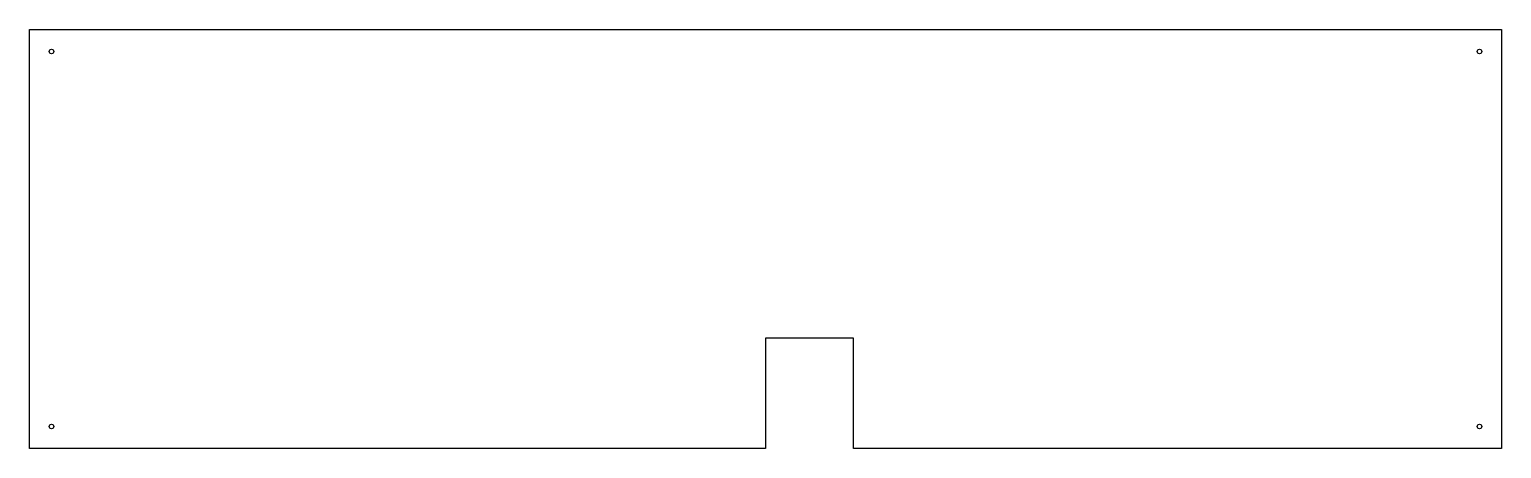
# Model space of a CAD drawing. Header units: millimetres. Extents: x 13 to 347, y -122 to -28.
import ezdxf

# ---------------------------------------------------------------- set-up
doc = ezdxf.new("R2010")
doc.units = ezdxf.units.MM
doc.layers.get('0').update_dxf_attribs({"linetype": 'CONTINUOUS'})

msp = doc.modelspace()

# ---------------------------------------------------------------- linework, layer by layer
msp.add_lwpolyline([(13, -27.5), (347, -27.5), (347, -122.5), (200, -122.5), (200, -97.5), (180, -97.5), (180, -122.5), (13, -122.5)], close=True)
for centre in [(18, -32.5), (342, -32.5), (18, -117.5), (342, -117.5)]:
    msp.add_circle(centre, 0.5)

doc.saveas('drawing.dxf')
